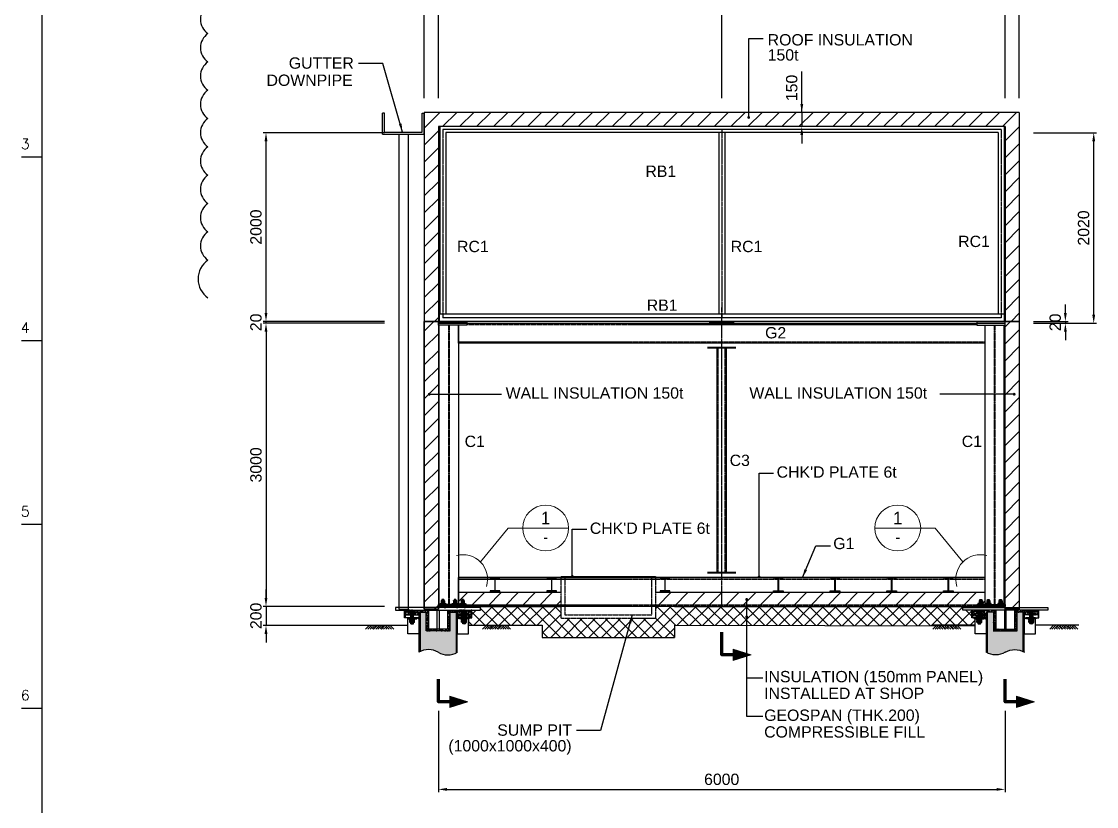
# Model space of a CAD drawing. Header units: millimetres. Extents: x 376548 to 485787, y -156716 to -17718.
# Drawn here: x 423040 to 434423, y -56196 to -47879 of the extents above; entities that cross this region are included whole.
import ezdxf
from ezdxf.enums import TextEntityAlignment as Align

# ---------------------------------------------------------------- set-up
doc = ezdxf.new("R2010")
doc.units = ezdxf.units.MM
doc.header["$LTSCALE"] = 2
doc.linetypes.add('CENTER', pattern=[2, 1.25, -0.25, 0.25, -0.25])
doc.linetypes.add('HIDDEN', pattern=[0.375, 0.25, -0.125])
doc.layers.get('Defpoints').update_dxf_attribs({"color": 250})
for name, color, linetype in [('#20_GR', 3, 'Continuous'), ('C_BLOCK', 7, 'Continuous'), ('C_CEN', 1, 'CENTER'), ('C_COLUMN-01', 2, 'Continuous'), ('C_DIM', 7, 'Continuous'), ('C_GIRDER', 2, 'Continuous'), ('C_HAT', 253, 'Continuous'), ('C_REV', 4, 'Continuous'), ('C_TEXT_01', 2, 'Continuous'), ('CONC', 3, 'Continuous'), ('DIM', 1, 'Continuous'), ('finish', 1, 'Continuous'), ('PLATE', 2, 'Continuous'), ('TAN-TIT', 30, 'Continuous'), ('나사산', 1, 'Continuous'), ('중심선', 1, 'CENTER')]:
    doc.layers.add(name, color=color, linetype=linetype)
doc.layers.add('C_STEEL', color=2, linetype='Continuous', lineweight=30)
doc.styles.add('Arial', font='arial.ttf')
doc.styles.add('COM', font='COMPLEX', dxfattribs={"height": 5})
doc.styles.add('돋움', font='')
doc.styles.get('돋움').set_extended_font_data('Dotum')
doc.dimstyles.new('일반도면_0020', dxfattribs={"dimtxt": 80, "dimasz": 60, "dimexe": 20, "dimexo": 100, "dimgap": 30, "dimtad": 1, "dimdec": 0, "dimzin": 0, "dimdsep": 46, "dimtxsty": 'Arial', "dimcen": -100, "dimclrd": 7, "dimclre": 7, "dimclrt": 2, "dimadec": 8, "dimazin": 0, "dimtfac": 1, "dimtdec": 0, "dimtix": 1, "dimtmove": 2, "dimatfit": 3, "dimfxl": 1, "dimtolj": 1, "dimtzin": 0, "dimarcsym": 0})
doc.dimstyles.new('일반도면_0030', dxfattribs={"dimtxt": 120, "dimasz": 90, "dimexe": 30, "dimexo": 150, "dimgap": 45, "dimtad": 1, "dimdec": 0, "dimzin": 0, "dimdsep": 46, "dimtxsty": 'Arial', "dimcen": -150, "dimclrd": 7, "dimclre": 7, "dimclrt": 2, "dimadec": 8, "dimazin": 0, "dimtfac": 1, "dimtdec": 0, "dimtix": 1, "dimtmove": 2, "dimatfit": 3, "dimfxl": 1, "dimtolj": 1, "dimtzin": 0, "dimarcsym": 0})
pattern_1 = [(45, (-93430.19, 5178.5), (-89.80256, 89.80256), [])]

# ---------------------------------------------------------------- blocks, each defined once
blk = doc.blocks.new('BORDER')
at = {"layer": 'TAN-TIT'}
for p, q in [((497.7, 16468), (497.7, 352)), ((497.7, 12574.4), (353.4, 12574.4)), ((497.7, 11276.6), (353.4, 11276.6)), ((497.7, 9978.7), (353.4, 9978.7)), ((497.7, 8680.8), (353.4, 8680.8))]:
    blk.add_line(p, q, dxfattribs=at)
at = {"layer": 'TAN-TIT', "style": 'COM'}
for s, p in [('3', (411.1, 12632.1)), ('4', (411.1, 11334.2)), ('5', (411.1, 10036.4)), ('6', (411.1, 8738.5))]:
    blk.add_text(s, height=72.1, dxfattribs=at).set_placement(p, align=Align.RIGHT)
blk = doc.blocks.new('*D333')
at = {"layer": 'C_DIM', "color": 7, "lineweight": -2, "transparency": 16777216}
for p, q in [((427454, -48693), (427454, -47154)), ((427544, -47184), (430364, -47184)), ((430454, -48693), (430454, -47154))]:
    blk.add_line(p, q, dxfattribs=at)
at = {"layer": 'C_DIM', "color": 7, "transparency": 16777216}
for points in [[(427544, -47169), (427544, -47199), (427454, -47184)], [(430364, -47169), (430364, -47199), (430454, -47184)]]:
    blk.add_solid(points, dxfattribs=at)
at = {"layer": 'Defpoints', "color": 0, "transparency": 16777216}
for p in [(430454, -47184), (427454, -48843), (430454, -48843)]:
    blk.add_point(p, dxfattribs=at)
at = {"layer": 'C_DIM', "color": 2, "transparency": 16777216, "insert": (428954, -47077), "char_height": 120, "attachment_point": 5, "style": 'Arial'}
blk.add_mtext('\\A1;3000', dxfattribs=at)
blk = doc.blocks.new('*D334')
at = {"layer": 'C_DIM', "color": 7, "lineweight": -2, "transparency": 16777216}
for p, q in [((427214, -47184), (427124, -47184)), ((427304, -48693), (427304, -47154)), ((427304, -47184), (427454, -47184)), ((427454, -48693), (427454, -47154)), ((427544, -47184), (427634, -47184))]:
    blk.add_line(p, q, dxfattribs=at)
at = {"layer": 'C_DIM', "color": 7, "transparency": 16777216}
for points in [[(427214, -47169), (427214, -47199), (427304, -47184)], [(427544, -47169), (427544, -47199), (427454, -47184)]]:
    blk.add_solid(points, dxfattribs=at)
at = {"layer": 'Defpoints', "color": 0, "transparency": 16777216}
for p in [(427454, -47184), (427304, -48843), (427454, -48843)]:
    blk.add_point(p, dxfattribs=at)
at = {"layer": 'C_DIM', "color": 2, "transparency": 16777216, "char_height": 120, "attachment_point": 5, "style": 'Arial'}
for s, insert in [('\\A1;', (427379, -47079)), ('\\A1;150', (427379, -47290))]:
    blk.add_mtext(s, dxfattribs=dict(at, insert=insert))
blk = doc.blocks.new('*D335')
at = {"layer": 'C_DIM', "color": 7, "lineweight": -2, "transparency": 16777216}
for p, q in [((433364, -47184), (433274, -47184)), ((433454, -48693), (433454, -47154)), ((433454, -47184), (433604, -47184)), ((433604, -48693), (433604, -47154)), ((433694, -47184), (433784, -47184))]:
    blk.add_line(p, q, dxfattribs=at)
at = {"layer": 'C_DIM', "color": 7, "transparency": 16777216}
for points in [[(433364, -47169), (433364, -47199), (433454, -47184)], [(433694, -47169), (433694, -47199), (433604, -47184)]]:
    blk.add_solid(points, dxfattribs=at)
at = {"layer": 'Defpoints', "color": 0, "transparency": 16777216}
for p in [(433604, -47184), (433454, -48843), (433604, -48843)]:
    blk.add_point(p, dxfattribs=at)
at = {"layer": 'C_DIM', "color": 2, "transparency": 16777216, "char_height": 120, "attachment_point": 5, "style": 'Arial'}
for s, insert in [('\\A1;', (433529, -47079)), ('\\A1;150', (433529, -47290))]:
    blk.add_mtext(s, dxfattribs=dict(at, insert=insert))
blk = doc.blocks.new('*D336')
at = {"layer": 'C_DIM', "color": 7, "lineweight": -2, "transparency": 16777216}
for p, q in [((430454, -48693), (430454, -47154)), ((430544, -47184), (433364, -47184)), ((433454, -48693), (433454, -47154))]:
    blk.add_line(p, q, dxfattribs=at)
at = {"layer": 'C_DIM', "color": 7, "transparency": 16777216}
for points in [[(430544, -47169), (430544, -47199), (430454, -47184)], [(433364, -47169), (433364, -47199), (433454, -47184)]]:
    blk.add_solid(points, dxfattribs=at)
at = {"layer": 'Defpoints', "color": 0, "transparency": 16777216}
for p in [(433454, -47184), (430454, -48843), (433454, -48843)]:
    blk.add_point(p, dxfattribs=at)
at = {"layer": 'C_DIM', "color": 2, "transparency": 16777216, "insert": (431954, -47077), "char_height": 120, "attachment_point": 5, "style": 'Arial'}
blk.add_mtext('\\A1;3000', dxfattribs=at)
blk = doc.blocks.new('*D339')
at = {"layer": 'C_DIM', "color": 7, "lineweight": -2, "transparency": 16777216}
for p, q in [((426884, -51077), (425599, -51077)), ((425629, -51167), (425629, -53987)), ((426884, -54077), (425599, -54077))]:
    blk.add_line(p, q, dxfattribs=at)
at = {"layer": 'C_DIM', "color": 7, "transparency": 16777216}
for points in [[(425614, -51167), (425644, -51167), (425629, -51077)], [(425614, -53987), (425644, -53987), (425629, -54077)]]:
    blk.add_solid(points, dxfattribs=at)
at = {"layer": 'Defpoints', "color": 0, "transparency": 16777216}
for p in [(427034, -51077), (425629, -54077), (427034, -54077)]:
    blk.add_point(p, dxfattribs=at)
at = {"layer": 'C_DIM', "color": 2, "transparency": 16777216, "insert": (425523, -52577), "char_height": 120, "attachment_point": 5, "rotation": 90, "style": 'Arial'}
blk.add_mtext('\\A1;3000', dxfattribs=at)
blk = doc.blocks.new('*D340')
at = {"layer": 'C_DIM', "color": 7, "lineweight": -2, "transparency": 16777216}
for p, q in [((425629, -50967), (425629, -50877)), ((426884, -51057), (425599, -51057)), ((426884, -51077), (425599, -51077)), ((425629, -51077), (425629, -51057)), ((425629, -51167), (425629, -51257))]:
    blk.add_line(p, q, dxfattribs=at)
at = {"layer": 'C_DIM', "color": 7, "transparency": 16777216}
for points in [[(425614, -50967), (425644, -50967), (425629, -51057)], [(425614, -51167), (425644, -51167), (425629, -51077)]]:
    blk.add_solid(points, dxfattribs=at)
at = {"layer": 'Defpoints', "color": 0, "transparency": 16777216}
for p in [(425629, -51057), (427034, -51057), (427034, -51077)]:
    blk.add_point(p, dxfattribs=at)
at = {"layer": 'C_DIM', "color": 2, "transparency": 16777216, "insert": (425523, -51067), "char_height": 120, "attachment_point": 5, "rotation": 90, "style": 'Arial'}
blk.add_mtext('\\A1;20', dxfattribs=at)
blk = doc.blocks.new('*D341')
at = {"layer": 'C_DIM', "color": 7, "lineweight": -2, "transparency": 16777216}
for p, q in [((427454, -55183), (427454, -56045)), ((433454, -55183), (433454, -56045)), ((427544, -56015), (433364, -56015))]:
    blk.add_line(p, q, dxfattribs=at)
at = {"layer": 'C_DIM', "color": 7, "transparency": 16777216}
for points in [[(427544, -56000), (427544, -56030), (427454, -56015)], [(433364, -56000), (433364, -56030), (433454, -56015)]]:
    blk.add_solid(points, dxfattribs=at)
at = {"layer": 'Defpoints', "color": 0, "transparency": 16777216}
for p in [(427454, -55033), (433454, -55033), (433454, -56015)]:
    blk.add_point(p, dxfattribs=at)
at = {"layer": 'C_DIM', "color": 2, "transparency": 16777216, "insert": (430454, -55909), "char_height": 120, "attachment_point": 5, "style": 'Arial'}
blk.add_mtext('\\A1;6000', dxfattribs=at)
blk = doc.blocks.new('MS')
at = {"layer": 'C_BLOCK', "color": 1, "linetype": 'Continuous', "lineweight": 13}
for p, q in [((-8.67, 3.56), (-7, 8.89)), ((-8.58, 3.62), (-7, 8.68)), ((-8.5, 3.69), (-7, 8.47)), ((-8.41, 3.75), (-7, 8.26)), ((-8.33, 3.81), (-7, 8.06)), ((-8.24, 3.87), (-7, 7.85)), ((-8.16, 3.94), (-7, 7.64)), ((-8.07, 4), (-7, 7.43)), ((-7.99, 4.06), (-7, 7.22)), ((-7.9, 4.12), (-7, 7.01)), ((-7.82, 4.19), (-7, 6.8)), ((-7, 8.89), (-5.33, 3.56)), ((-7, 8.68), (-5.42, 3.62)), ((-7, 8.47), (-5.5, 3.69)), ((-7, 8.26), (-5.59, 3.75)), ((-7, 8.06), (-5.67, 3.81)), ((-7, 7.85), (-5.76, 3.87)), ((-7, 7.64), (-5.84, 3.94)), ((-7, 7.43), (-5.93, 4)), ((-7, 7.22), (-6.01, 4.06)), ((-7, 7.01), (-6.1, 4.12)), ((-7, 6.8), (-6.18, 4.19)), ((-5.33, 3.56), (-8.67, 3.56)), ((-5.42, 3.62), (-8.58, 3.62)), ((-5.5, 3.69), (-8.5, 3.69)), ((-5.59, 3.75), (-8.41, 3.75)), ((-5.67, 3.81), (-8.33, 3.81)), ((-5.76, 3.87), (-8.24, 3.87)), ((-5.84, 3.94), (-8.16, 3.94)), ((-5.93, 4), (-8.07, 4)), ((-6.01, 4.06), (-7.99, 4.06)), ((-6.1, 4.12), (-7.9, 4.12)), ((-6.18, 4.19), (-7.82, 4.19)), ((-7.73, 4.25), (-7, 6.59)), ((-6.27, 4.25), (-7.73, 4.25)), ((-7.65, 4.31), (-7, 6.39)), ((-6.35, 4.31), (-7.65, 4.31)), ((-7.56, 4.37), (-7, 6.18)), ((-6.44, 4.37), (-7.56, 4.37)), ((-7.48, 4.43), (-7, 5.97)), ((-6.52, 4.43), (-7.48, 4.43)), ((-7.39, 4.5), (-7, 5.76)), ((-6.61, 4.5), (-7.39, 4.5)), ((-7.31, 4.56), (-7, 5.55)), ((-6.69, 4.56), (-7.31, 4.56)), ((-7.22, 4.62), (-7, 5.34)), ((-6.78, 4.62), (-7.22, 4.62)), ((-7.14, 4.68), (-7, 5.13)), ((-6.86, 4.68), (-7.14, 4.68)), ((-7.06, 4.75), (-7, 4.92)), ((-6.94, 4.75), (-7.06, 4.75)), ((-7, 6.59), (-6.27, 4.25)), ((-7, 6.39), (-6.35, 4.31)), ((-7, 6.18), (-6.44, 4.37)), ((-7, 5.97), (-6.52, 4.43)), ((-7, 5.76), (-6.61, 4.5)), ((-7, 5.55), (-6.69, 4.56)), ((-7, 5.34), (-6.78, 4.62)), ((-7, 5.13), (-6.86, 4.68)), ((-7, 4.92), (-6.94, 4.75))]:
    blk.add_line(p, q, dxfattribs=at)
at = {"layer": 'C_BLOCK', "color": 3, "linetype": 'Continuous', "lineweight": 70, "flags": 128}
blk.add_lwpolyline([(-7, 3.5), (-7, 0), (0, 0)], dxfattribs=at)
at = {"layer": 'C_BLOCK', "color": 1, "linetype": 'Continuous', "lineweight": 13}
blk.add_3dface([(-8.75, 3.5), (-7, 9.1), (-5.25, 3.5)], dxfattribs=at)
blk = doc.blocks.new('*D192')
at = {"layer": 'C_DIM', "color": 7, "lineweight": -2, "transparency": 16777216}
for p, q in [((425629, -53987), (425629, -53897)), ((426884, -54077), (425599, -54077)), ((425629, -54077), (425629, -54277)), ((426884, -54277), (425599, -54277)), ((425629, -54367), (425629, -54457))]:
    blk.add_line(p, q, dxfattribs=at)
at = {"layer": 'C_DIM', "color": 7, "transparency": 16777216}
for points in [[(425614, -53987), (425644, -53987), (425629, -54077)], [(425614, -54367), (425644, -54367), (425629, -54277)]]:
    blk.add_solid(points, dxfattribs=at)
at = {"layer": 'Defpoints', "color": 0, "transparency": 16777216}
for p in [(427034, -54077), (425629, -54277), (427034, -54277)]:
    blk.add_point(p, dxfattribs=at)
at = {"layer": 'C_DIM', "color": 2, "transparency": 16777216, "insert": (425523, -54177), "char_height": 120, "attachment_point": 5, "rotation": 90, "style": 'Arial'}
blk.add_mtext('\\A1;200', dxfattribs=at)
blk = doc.blocks.new('*D33')
at = {"layer": 'C_DIM', "color": 7, "lineweight": -2, "transparency": 16777216}
for p, q in [((426884, -49057), (425599, -49057)), ((425629, -50967), (425629, -49147)), ((426884, -51057), (425599, -51057))]:
    blk.add_line(p, q, dxfattribs=at)
at = {"layer": 'C_DIM', "color": 7, "transparency": 16777216}
for points in [[(425614, -49147), (425644, -49147), (425629, -49057)], [(425614, -50967), (425644, -50967), (425629, -51057)]]:
    blk.add_solid(points, dxfattribs=at)
at = {"layer": 'Defpoints', "color": 0, "transparency": 16777216}
for p in [(425629, -49057), (427034, -49057), (427034, -51057)]:
    blk.add_point(p, dxfattribs=at)
at = {"layer": 'C_DIM', "color": 2, "transparency": 16777216, "insert": (425523, -50057), "char_height": 120, "attachment_point": 5, "rotation": 90, "style": 'Arial'}
blk.add_mtext('\\A1;2000', dxfattribs=at)
blk = doc.blocks.new('*D39')
at = {"layer": 'C_DIM', "color": 7, "lineweight": -2, "transparency": 16777216}
for p, q in [((431302, -48753), (431302, -48663)), ((431435, -48843), (431272, -48843)), ((431302, -48843), (431302, -48993)), ((431435, -48993), (431272, -48993)), ((431302, -49083), (431302, -49173))]:
    blk.add_line(p, q, dxfattribs=at)
at = {"layer": 'C_DIM', "color": 7, "transparency": 16777216}
for points in [[(431287, -48753), (431317, -48753), (431302, -48843)], [(431287, -49083), (431317, -49083), (431302, -48993)]]:
    blk.add_solid(points, dxfattribs=at)
at = {"layer": 'Defpoints', "color": 0, "transparency": 16777216}
for p in [(431585, -48843), (431302, -48993), (431585, -48993)]:
    blk.add_point(p, dxfattribs=at)
at = {"layer": 'C_DIM', "color": 2, "transparency": 16777216, "insert": (431196, -48583), "char_height": 120, "attachment_point": 5, "rotation": 90, "style": 'Arial'}
blk.add_mtext('\\A1;150', dxfattribs=at)
blk = doc.blocks.new('*D54')
at = {"layer": 'C_DIM', "color": 7, "lineweight": -2, "transparency": 16777216}
for p, q in [((433754, -49057), (434423, -49057)), ((434393, -50987), (434393, -49147)), ((433754, -51077), (434423, -51077))]:
    blk.add_line(p, q, dxfattribs=at)
at = {"layer": 'C_DIM', "color": 7, "transparency": 16777216}
for points in [[(434378, -49147), (434408, -49147), (434393, -49057)], [(434378, -50987), (434408, -50987), (434393, -51077)]]:
    blk.add_solid(points, dxfattribs=at)
at = {"layer": 'Defpoints', "color": 0, "transparency": 16777216}
for p in [(433604, -49057), (434393, -49057), (433604, -51077)]:
    blk.add_point(p, dxfattribs=at)
at = {"layer": 'C_DIM', "color": 2, "transparency": 16777216, "insert": (434286, -50067), "char_height": 120, "attachment_point": 5, "rotation": 90, "style": 'Arial'}
blk.add_mtext('\\A1;2020', dxfattribs=at)
blk = doc.blocks.new('*D55')
at = {"layer": 'C_DIM', "color": 7, "lineweight": -2, "transparency": 16777216}
for p, q in [((434093, -50967), (434093, -50877)), ((433754, -51057), (434123, -51057)), ((433754, -51077), (434123, -51077)), ((434093, -51057), (434093, -51077)), ((434093, -51167), (434093, -51257))]:
    blk.add_line(p, q, dxfattribs=at)
at = {"layer": 'C_DIM', "color": 7, "transparency": 16777216}
for points in [[(434078, -50967), (434108, -50967), (434093, -51057)], [(434078, -51167), (434108, -51167), (434093, -51077)]]:
    blk.add_solid(points, dxfattribs=at)
at = {"layer": 'Defpoints', "color": 0, "transparency": 16777216}
for p in [(433604, -51057), (433604, -51077), (434093, -51077)]:
    blk.add_point(p, dxfattribs=at)
at = {"layer": 'C_DIM', "color": 2, "transparency": 16777216, "insert": (433986, -51067), "char_height": 120, "attachment_point": 5, "rotation": 90, "style": 'Arial'}
blk.add_mtext('\\A1;20', dxfattribs=at)
blk = doc.blocks.new('*D883')
at = {"layer": 'C_DIM', "color": 7, "lineweight": -2, "transparency": 16777216}
for p, q in [((427454, -48693), (427454, -46854)), ((427544, -46884), (433364, -46884)), ((433454, -48693), (433454, -46854))]:
    blk.add_line(p, q, dxfattribs=at)
at = {"layer": 'C_DIM', "color": 7, "transparency": 16777216}
for points in [[(427544, -46869), (427544, -46899), (427454, -46884)], [(433364, -46869), (433364, -46899), (433454, -46884)]]:
    blk.add_solid(points, dxfattribs=at)
at = {"layer": 'Defpoints', "color": 0, "transparency": 16777216}
for p in [(433454, -46884), (427454, -48843), (433454, -48843)]:
    blk.add_point(p, dxfattribs=at)
at = {"layer": 'C_DIM', "color": 2, "transparency": 16777216, "insert": (430454, -46778), "char_height": 120, "attachment_point": 5, "style": 'Arial'}
blk.add_mtext('\\A1;6000', dxfattribs=at)
blk = doc.blocks.new('A$C25214C55')
at = {"layer": 'DIM'}
for p, q in [((223, -125), (348, 0)), ((294, -125), (419, 0)), ((365, -125), (490, 0)), ((473, -125), (419, -71)), ((544, -125), (455, -35)), ((615, -125), (490, 0)), ((544, -54), (598, 0)), ((580, -90), (669, 0)), ((615, -125), (740, 0)), ((723, -125), (669, -71)), ((794, -125), (705, -35)), ((865, -125), (740, 0)), ((794, -54), (848, 0)), ((830, -90), (919, 0)), ((865, -125), (990, 0)), ((973, -125), (919, -71)), ((1044, -125), (955, -35)), ((1115, -125), (990, 0))]:
    blk.add_line(p, q, dxfattribs=at)
blk = doc.blocks.new('BOLT1')
for p, q in [((-17, -18), (-15, -16)), ((-17, -18), (-17, -31)), ((-17, -31), (-15, -32)), ((-17, -34), (-15, -32)), ((-17, -34), (-17, -47)), ((-17, -47), (-15, -48)), ((-15, -16), (15, -16)), ((-15, -32), (15, -32)), ((-15, -32), (15, -32)), ((-15, -48), (15, -48)), ((-9, -5), (-10, -6)), ((10, -6), (-10, -6)), ((-10, -6), (-10, -86)), ((10, -86), (-10, -86)), ((-9, -88), (-10, -86)), ((9, -5), (-9, -5)), ((-9, -18), (-9, -31)), ((-9, -34), (-9, -47)), ((9, -88), (-9, -88)), ((10, -6), (9, -5)), ((9, -18), (9, -31)), ((9, -34), (9, -47)), ((10, -86), (9, -88)), ((10, -86), (10, -6)), ((15, -16), (17, -18)), ((15, -32), (17, -31)), ((15, -32), (17, -34)), ((15, -48), (17, -47)), ((17, -18), (17, -31)), ((17, -34), (17, -47))]:
    blk.add_line(p, q)
at = {"color": 1}
for points in [[(-30, -48), (30, -48), (30, -58), (-30, -58)], [(-30, -78), (-10, -78), (-10, -83), (-15, -88), (-30, -88)], [(30, -78), (10, -78), (10, -83), (15, -88), (30, -88)]]:
    blk.add_lwpolyline(points, close=True, dxfattribs=at)
for centre, radius, start, end in [((-13, -24), 7.66, 55.591, 124.409), ((-13, -25), 7.66, 235.591, 304.409), ((-13, -40), 7.66, 55.591, 124.409), ((-13, -41), 7.66, 235.591, 304.409), ((0, -46), 30, 90.4002, 107.1986), ((0, -2), 30, 252.8014, 269.5998), ((0, -62), 30, 90.4002, 107.1986), ((0, -18), 30, 252.8014, 269.5998), ((0, -46), 30, 72.8014, 89.5998), ((0, -2), 30, 270.4002, 287.1986), ((0, -62), 30, 72.8014, 89.5998), ((0, -18), 30, 270.4002, 287.1986), ((13, -24), 7.66, 55.591, 124.409), ((13, -25), 7.66, 235.591, 304.409), ((13, -40), 7.66, 55.591, 124.409), ((13, -41), 7.66, 235.591, 304.409)]:
    blk.add_arc(centre, radius, start, end)
at = {"layer": '나사산'}
for p, q in [((-9, -5), (-9, -88)), ((9, -5), (9, -88))]:
    blk.add_line(p, q, dxfattribs=at)
at = {"layer": '중심선'}
for p, q in [((0, -94), (0, 0)), ((0, -17), (0, -93))]:
    blk.add_line(p, q, dxfattribs=at)
blk = doc.blocks.new('_DatumFilled')
at = {"color": 0, "linetype": 'ByBlock'}
blk.add_solid([(0, 0.58), (-1, 0), (0, -0.58)], dxfattribs=at)
blk = doc.blocks.new('BOLT2')
for p, q in [((-15, 148), (-13, 152)), ((-15, 148), (-15, 11)), ((-15, 148), (15, 148)), ((-13, 152), (13, 152)), ((13, 152), (15, 148)), ((15, 11), (15, 148)), ((-23, 62), (-26, 59)), ((-26, 45), (-26, 59)), ((-23, 42), (-26, 45)), ((-23, 42), (-26, 40)), ((-26, 25), (-26, 40)), ((-23, 23), (-26, 25)), ((22, 62), (-23, 62)), ((22, 42), (-23, 42)), ((22, 42), (-23, 42)), ((22, 23), (-23, 23)), ((-15, 11), (15, 11)), ((-15, 11), (-13, 8)), ((-13, 45), (-13, 59)), ((-13, 25), (-13, 40)), ((-13, 8), (13, 8)), ((13, 45), (13, 59)), ((13, 25), (13, 40)), ((13, 8), (15, 11)), ((26, 59), (22, 62)), ((26, 45), (22, 42)), ((26, 40), (22, 42)), ((26, 25), (22, 23)), ((26, 45), (26, 59)), ((26, 25), (26, 40))]:
    blk.add_line(p, q)
at = {"color": 1}
for points in [[(-50, 142), (-15, 142), (-15, 147), (-20, 152), (-50, 152)], [(50, 142), (15, 142), (15, 147), (20, 152), (50, 152)], [(-50, 62), (50, 62), (50, 72), (-50, 72)]]:
    blk.add_lwpolyline(points, close=True, dxfattribs=at)
for centre, radius, start, end in [((-19, 50), 11.5, 55.591, 124.409), ((-19, 54), 11.5, 235.591, 304.409), ((-19, 31), 11.5, 55.591, 124.409), ((-19, 35), 11.5, 235.591, 304.409), ((0, 17), 45, 90.4002, 107.1986), ((0, 87), 45, 252.8014, 269.5998), ((0, -3), 45, 90.4002, 107.1986), ((0, 68), 45, 252.8014, 269.5998), ((0, 17), 45, 72.8014, 89.5998), ((0, 87), 45, 270.4002, 287.1986), ((0, -3), 45, 72.8014, 89.5998), ((0, 68), 45, 270.4002, 287.1986), ((19, 50), 11.5, 55.591, 124.409), ((19, 54), 11.5, 235.591, 304.409), ((19, 31), 11.5, 55.591, 124.409), ((19, 35), 11.5, 235.591, 304.409)]:
    blk.add_arc(centre, radius, start, end)
at = {"layer": '나사산'}
for p, q in [((-13, 8), (-13, 152)), ((13, 8), (13, 152))]:
    blk.add_line(p, q, dxfattribs=at)
at = {"layer": '중심선'}
blk.add_line((0, 0), (0, 158), dxfattribs=at)
blk = doc.blocks.new('A$C21661877')
blk.add_hatch(color=9).paths.add_polyline_path([(191, -50), (125, -50), (125, -250), (-125, -250), (-125, -50), (-191, -50), (-191, -469, -0.257582), (0, -476, 0.257582), (191, -482)])
at = {"layer": 'C_GIRDER'}
h = blk.add_hatch(dxfattribs=at)
h.set_pattern_fill('AR-CONC', color=256, scale=5, style=0)
h.set_pattern_definition([(50, (-390686.36, 75932.638), (35.8630091, -3.1376067), [3.75, -41.25]), (355, (-390686.36, 75932.638), (-6.9375667, 37.6096067), [3, -33]), (100.4514, (-390683.37, 75932.376), (28.925469, 34.471977), [3.1870095, -35.0571056]), (46.1842, (-390686.36, 75942.638), (53.3620524, -8.2759507), [5.625, -61.875]), (96.6356, (-390681.913, 75941.95), (46.733135, 48.7058935), [4.7805144, -52.58565]), (351.1842, (-390686.36, 75942.64), (46.733097, 48.70593), [4.5, -49.5]), (21, (-390681.36, 75940.138), (29.8453526, -20.1309445), [3.75, -41.25]), (326, (-390681.36, 75940.138), (12.1657666, 36.2575023), [3, -33]), (71.4514, (-390678.873, 75938.46), (42.0111314, 16.1265248), [3.1870095, -35.0571056]), (37.5, (-390686.36, 75932.638), (0.60799277, 16.6446927), [0, -32.6, 0, -33.5, 0, -33.125]), (7.5, (-390686.36, 75932.638), (13.1534769, 19.7205856), [0, -19.1, 0, -31.85, 0, -12.625]), (327.5, (-390697.51, 75932.638), (26.6911218, -1.1277436), [0, -12.5, 0, -39, 0, -51.75]), (317.5, (-390702.51, 75932.638), (29.1593085, 5.0052491), [0, -16.25, 0, -25.9, 0, -36.75])])
h.paths.add_polyline_path([(-290, -40), (-325, -40), (-325, -30), (-350, -30), (-350, -80), (-290, -80)])
h.paths.add_polyline_path([(-200, -50), (-191, -50), (-100, -50), (-100, -30), (-225, -30), (-225, -40), (-260, -40), (-260, -80), (-200, -80)])
h.paths.add_polyline_path([(249, -40), (225, -40), (225, -30), (100, -30), (100, -50), (191, -50), (200, -50), (200, -80), (260, -80), (260, -40), (249, -40), (237, -51), (243, -60), (210, -74), (234, -48), (237, -51)])
h.paths.add_polyline_path([(350, -30), (325, -30), (325, -40), (290, -40), (290, -80), (350, -80)])
h.paths.add_polyline_path([(260, -80), (200, -80), (200, -110), (260, -110)])
h.paths.add_polyline_path([(350, -80), (290, -80), (290, -110), (325, -110), (350, -110)])
h.paths.add_polyline_path([(-100, -50), (-125, -50), (-125, -250), (125, -250), (125, -50), (100, -50), (100, -230), (-100, -230)])
at = {"layer": 'C_HAT'}
h = blk.add_hatch(dxfattribs=at)
h.set_pattern_fill('ANSI31', color=256, scale=100, style=0)
h.set_pattern_definition([(135, (574675.121, 21868.165), (8.83883476, 8.83883476), [])])
h.paths.add_polyline_path([(0, 30), (300, 30), (300, 10), (0, 10)])
at = {"color": 253}
for p, q in [((-779, -190), (-320, -190)), ((320, -190), (767, -190))]:
    blk.add_line(p, q, dxfattribs=at)
at = {"color": 6}
for points in [[(-320, -110), (-220, -110), (-200, -130), (-200, -280), (-320, -280)], [(320, -110), (220, -110), (200, -130), (200, -280), (320, -280)]]:
    blk.add_lwpolyline(points, close=True, dxfattribs=at)
at = {"layer": 'C_CEN', "linetype": 'Continuous'}
for centre, start, end in [((-101, -645), 59.1258, 120.8742), ((102, -306), 239.1258, 300.8742)]:
    blk.add_arc(centre, 198, start, end, dxfattribs=at)
at = {"layer": 'C_GIRDER'}
for p, q in [((-125, -250), (-125, -50)), ((125, -50), (125, -250)), ((125, -250), (-125, -250))]:
    blk.add_line(p, q, dxfattribs=at)
for points in [[(0, 10), (300, 10), (300, 30), (0, 30)], [(-356, -30), (-350, -30), (-350, -110), (-356, -110)], [(-100, -30), (100, -30), (100, -230), (-100, -230)], [(-10, -30), (10, -30), (10, -230), (-10, -230)], [(356, -30), (350, -30), (350, -110), (356, -110)]]:
    blk.add_lwpolyline(points, close=True, dxfattribs=at)
at = {"layer": 'CONC', "color": 8}
for points in [[(-191, -469), (-191, -50), (-100, -50)], [(100, -50), (191, -50), (191, -482)]]:
    blk.add_lwpolyline(points, dxfattribs=at)
at = {"layer": 'PLATE'}
for points in [[(450, -30), (450, 0), (-450, 0), (-450, -30)], [(-200, -80), (-200, -110), (-350, -110), (-350, -80)], [(200, -80), (200, -110), (350, -110), (350, -80)]]:
    blk.add_lwpolyline(points, close=True, dxfattribs=at)
for points in [[(-200, -474), (-200, -50), (-191, -50), (-191, -469)], [(200, -477), (200, -50), (191, -50), (191, -482)]]:
    blk.add_lwpolyline(points, dxfattribs=at)
for name, p in [('BOLT1', (50, 88)), ('BOLT1', (179, 88)), ('BOLT1', (260, 88)), ('BOLT2', (-275, -182))]:
    blk.add_blockref(name, p)
at = {"color": 1, "yscale": 20, "zscale": 20}
for p, xscale in [((-200, -80), 20), ((200, -80), -20)]:
    blk.add_blockref('_DatumFilled', p, dxfattribs=dict(at, xscale=xscale))
at = {"xscale": -1}
blk.add_blockref('BOLT2', (275, -182), dxfattribs=at)
at = {"layer": 'CONC', "xscale": -0.333333333334546, "yscale": 0.333333333334546, "zscale": 0.333333333334546}
for p in [(-396, -190), (842, -190)]:
    blk.add_blockref('A$C25214C55', p, dxfattribs=at)

msp = doc.modelspace()

# ---------------------------------------------------------------- hatches: boundary and pattern name
at = {"layer": 'C_GIRDER'}
h = msp.add_hatch(dxfattribs=at)
h.set_pattern_fill('ANSI37', color=1, scale=30)
edge = h.paths.add_edge_path()
edge.add_line((429954.1, -54276.7), (430717.9, -54276.7))
edge.add_line((430717.9, -54276.7), (430717.9, -54193.2))
edge.add_arc((430717.9, -54185.7), 7.5, 180, 270, ccw=False)
edge.add_arc((430717.9, -54185.7), 7.5, 90, 180, ccw=False)
edge.add_line((430717.9, -54178.2), (430717.9, -54076.7))
edge.add_line((430717.9, -54076.7), (429954.1, -54076.7))
edge.add_line((429954.1, -54076.7), (429754.1, -54076.7))
edge.add_line((429754.1, -54076.7), (429754.1, -54204.7))
edge.add_line((429754.1, -54204.7), (428754.1, -54204.7))
edge.add_line((428754.1, -54204.7), (428754.1, -54076.7))
edge.add_line((428754.1, -54076.7), (427901.5, -54076.7))
edge.add_line((427901.5, -54076.7), (427901.5, -54116.7))
edge.add_line((427901.5, -54116.7), (427807.5, -54116.7))
edge.add_line((427807.5, -54116.7), (427807.5, -54196.7))
edge.add_line((427807.5, -54196.7), (427801.5, -54196.7))
edge.add_line((427801.5, -54196.7), (427776.5, -54196.7))
edge.add_line((427776.5, -54196.7), (427776.5, -54206.7))
edge.add_line((427776.5, -54206.7), (427771.5, -54206.7))
edge.add_line((427771.5, -54206.7), (427771.5, -54276.7))
edge.add_line((427771.5, -54276.7), (428221.3, -54276.7))
edge.add_line((428221.3, -54276.7), (428554.1, -54276.7))
edge.add_line((428554.1, -54276.7), (428554.1, -54404.7))
edge.add_line((428554.1, -54404.7), (429954.1, -54404.7))
edge.add_line((429954.1, -54404.7), (429954.1, -54276.7))
edge = h.paths.add_edge_path()
edge.add_line((433006.8, -54076.7), (430717.9, -54076.7))
edge.add_line((430717.9, -54076.7), (430717.9, -54178.2))
edge.add_arc((430717.9, -54185.7), 7.5, 0, 90, ccw=False)
edge.add_arc((430717.9, -54185.7), 7.5, -90, 0, ccw=False)
edge.add_line((430717.9, -54193.2), (430717.9, -54276.7))
edge.add_line((430717.9, -54276.7), (433136.8, -54281.7))
edge.add_line((433136.8, -54281.7), (433136.8, -54196.7))
edge.add_line((433136.8, -54196.7), (433100.8, -54196.7))
edge.add_line((433100.8, -54196.7), (433100.8, -54116.7))
edge.add_line((433100.8, -54116.7), (433006.8, -54116.7))
edge.add_line((433006.8, -54116.7), (433006.8, -54076.7))
at = {"layer": 'finish'}
h = msp.add_hatch(dxfattribs=at)
h.set_pattern_fill('ANSI31', color=256, scale=40, style=0)
h.paths.add_polyline_path([(433604.1, -48843.2), (427304.1, -48843.2), (427304.1, -51056.7), (427454.1, -51056.7), (427454.1, -48993.2), (433454.1, -48993.2), (433454.1, -51056.7), (433604.1, -51056.7)])
h = msp.add_hatch(dxfattribs=at)
h.set_pattern_fill('ANSI31', color=256, scale=40, style=0)
h.set_pattern_definition(pattern_1)
h.paths.add_polyline_path([(427454.1, -51056.7), (427304.1, -51056.7), (427304.1, -54106.7), (427454.1, -54106.7)])
h = msp.add_hatch(dxfattribs=at)
h.set_pattern_fill('ANSI31', color=256, scale=40, style=0)
h.set_pattern_definition(pattern_1)
h.paths.add_polyline_path([(433604.1, -51056.7), (433454.1, -51056.7), (433454.1, -54106.7), (433604.1, -54106.7)])
h = msp.add_hatch(dxfattribs=at)
h.set_pattern_fill('ANSI31', color=256, scale=40, style=0)
h.set_pattern_definition([(45, (-93430.19, 5182.5), (-89.80256, 89.80256), [])])
h.paths.add_polyline_path([(429754.1, -53926.7), (429754.1, -54076.7), (433240.1, -54076.7), (433240.1, -53926.7)])
h.paths.add_polyline_path([(428754.1, -54076.7), (428754.1, -53926.7), (427668.1, -53926.7), (427668.1, -54076.7)])

# ---------------------------------------------------------------- linework, layer by layer
at = {"layer": '#20_GR', "color": 1}
for p, q in [((430740.4, -48895.5), (430740.4, -48060.4)), ((430740.4, -48060.4), (430892.9, -48060.4)), ((427362.6, -51828), (428122.1, -51828)), ((433545.6, -51828), (432764, -51828)), ((430850.3, -53764.7), (430850.3, -52663.7)), ((430850.3, -52663.7), (431002.7, -52663.7)), ((428872.5, -53758.7), (428872.5, -53259.2)), ((428872.5, -53259.2), (429024.9, -53259.2)), ((430717.9, -54002.7), (430717.9, -55240.4)), ((430717.9, -54831.4), (430890.3, -54831.4)), ((430717.9, -55240.4), (430890.3, -55240.4))]:
    msp.add_line(p, q, dxfattribs=at)
at = {"color": 4, "const_width": 15}
for points in [[(430732.9, -48895.5, -1), (430747.9, -48895.5, -1)], [(427350.1, -51828, -1), (427365.1, -51828, -1)], [(433558.1, -51828, 1), (433543.1, -51828, 1)], [(428865, -53758.7, 1), (428880, -53758.7, 1)], [(430842.8, -53764.7, 1), (430857.8, -53764.7, 1)], [(430725.4, -54002.7, 1), (430710.4, -54002.7, 1)], [(430725.4, -54185.7, 1), (430710.4, -54185.7, 1)]]:
    msp.add_lwpolyline(points, format="xyb", close=True, dxfattribs=at)
at = {"layer": 'C_BLOCK', "color": 7, "linetype": 'Continuous', "lineweight": 20}
for p, q in [((428192.6, -53245.8), (427899.3, -53604.6)), ((428833.1, -53245.8), (428192.6, -53245.8)), ((432075.1, -53245.8), (432715.6, -53245.8)), ((432715.6, -53245.8), (433008.9, -53604.6))]:
    msp.add_line(p, q, dxfattribs=at)
for centre in [(428590.1, -53245.8), (432318.1, -53245.8)]:
    msp.add_circle(centre, 243, dxfattribs=at)
at = {"layer": 'C_BLOCK', "color": 7, "linetype": 'Continuous', "lineweight": 20, "extrusion": (0, 0, -1)}
for centre, start, end in [((-427716, -53787.8), 74.21995, 197.15345), ((-433192.2, -53787.8), 342.84655, 105.78005)]:
    msp.add_arc(centre, 259.2, start, end, dxfattribs=at)
at = {"layer": 'C_CEN'}
for p, q in [((427502.2, -49025), (427502.2, -51018.6)), ((433412.4, -49025), (427502.2, -49025)), ((430454.1, -49025), (430454.1, -51018.6)), ((433412.4, -49025), (433412.4, -51018.6)), ((430454.1, -54071.5), (430454.1, -50910.4)), ((433412.4, -51018.6), (427502.2, -51018.6)), ((427668.1, -53764.7), (427668.1, -53770.7)), ((427668.1, -53764.7), (428754.1, -53764.7)), ((427668.1, -53770.7), (428754.1, -53770.7)), ((429754.1, -53764.7), (433240.1, -53764.7)), ((429754.1, -53770.7), (433240.1, -53770.7))]:
    msp.add_line(p, q, dxfattribs=at)
at = {"layer": 'C_COLUMN-01'}
for p, q in [((427464.1, -54076.7), (427464.1, -51096.7)), ((433444.1, -54076.7), (433444.1, -51096.7)), ((427464.1, -54076.7), (427668.1, -54076.7)), ((433444.1, -54076.7), (433240.1, -54076.7))]:
    msp.add_line(p, q, dxfattribs=at)
at = {"layer": 'C_COLUMN-01', "color": 1}
for p, q in [((427807.5, -54196.7), (427807.5, -54116.7)), ((427807.5, -54116.7), (427901.5, -54116.7)), ((427901.5, -54116.7), (427901.5, -54076.7)), ((433006.8, -54116.7), (433006.8, -54076.7))]:
    msp.add_line(p, q, dxfattribs=at)
at = {"layer": 'C_COLUMN-01'}
for points in [[(427668.1, -51096.7), (427668.1, -54076.7)], [(433240.1, -51096.7), (433240.1, -54076.7)]]:
    msp.add_lwpolyline(points, dxfattribs=at)
at = {"layer": 'C_DIM'}
msp.add_line((431302.5, -48843.2), (431302.5, -48409), dxfattribs=at)
at = {"layer": 'C_GIRDER', "color": 7}
for p, q in [((426884.1, -48851.5), (426864.1, -48851.5)), ((426864.1, -49071.5), (426864.1, -48851.5)), ((426884.1, -49051.5), (426884.1, -48851.5)), ((427284.1, -49051.5), (427284.1, -48851.5)), ((427284.1, -48851.5), (427304.1, -48851.5)), ((427304.1, -49071.5), (427304.1, -48851.5)), ((426884.1, -49051.5), (427284.1, -49051.5)), ((426864.1, -49071.5), (427304.1, -49071.5)), ((427034.1, -49071.5), (427034.1, -54106.7)), ((427134.1, -49071.5), (427134.1, -54106.7)), ((427034.1, -54106.7), (427134.1, -54106.7))]:
    msp.add_line(p, q, dxfattribs=at)
at = {"layer": 'C_GIRDER'}
for p, q in [((427470.5, -48993.2), (427470.5, -50980.5)), ((433444.1, -48993.2), (427470.5, -48993.2)), ((427534, -49056.7), (427534, -50980.5)), ((433380.6, -49056.7), (427534, -49056.7)), ((430422.4, -49056.7), (430422.4, -50980.5)), ((430485.9, -49056.7), (430485.9, -50980.5)), ((433380.6, -49056.7), (433380.6, -50980.5)), ((433444.1, -48993.2), (433444.1, -51056.7)), ((433444.1, -50980.5), (427464.1, -50980.5)), ((427464.1, -50980.5), (427464.1, -51056.7)), ((433444.1, -51056.7), (427464.1, -51056.7))]:
    msp.add_line(p, q, dxfattribs=at)
at = {"layer": 'C_GIRDER', "linetype": 'HIDDEN'}
for p, q in [((427562.2, -51096.7), (427562.2, -54076.7)), ((427570, -51096.7), (427570, -54076.7)), ((427754.1, -51090.2), (433154.1, -51090.2)), ((433338.2, -51096.7), (433338.2, -54076.7)), ((433346, -51096.7), (433346, -54076.7)), ((427668.1, -51273.2), (433240.1, -51273.2)), ((430415.8, -53720.7), (430415.8, -51336.7)), ((430492.4, -53720.7), (430492.4, -51336.7)), ((427668.1, -53787), (433240.1, -53787)), ((427668.1, -54060.4), (433240.1, -54060.4))]:
    msp.add_line(p, q, dxfattribs=at)
at = {"layer": 'C_GIRDER', "color": 1}
for p, q in [((428754.1, -54076.7), (427910.1, -54076.7)), ((432998.1, -54076.7), (429714.1, -54076.7)), ((427807.5, -54196.7), (427771.5, -54196.7)), ((427771.5, -54196.7), (427771.5, -54276.7)), ((427771.5, -54276.7), (428554.1, -54276.7)), ((429954.1, -54276.7), (433136.8, -54281.7)), ((433136.8, -54196.7), (433100.8, -54196.7)), ((433136.8, -54281.7), (433136.8, -54196.7))]:
    msp.add_line(p, q, dxfattribs=at)
at = {"layer": 'C_GIRDER'}
for points in [[(427454.1, -51056.7), (427754.1, -51056.7), (427754.1, -51076.7), (427454.1, -51076.7)], [(427454.1, -51076.7), (427754.1, -51076.7), (427754.1, -51096.7), (427454.1, -51096.7)], [(430329.1, -51056.7), (430579.1, -51056.7), (430579.1, -51076.7), (430329.1, -51076.7)], [(433454.1, -51056.7), (433154.1, -51056.7), (433154.1, -51076.7), (433454.1, -51076.7)], [(433454.1, -51076.7), (433154.1, -51076.7), (433154.1, -51096.7), (433454.1, -51096.7)], [(430505.1, -53720.7), (430505.1, -51336.7), (430403.1, -51336.7), (430403.1, -53720.7)], [(427668.1, -53770.7), (433240.1, -53770.7), (433240.1, -54076.7), (427668.1, -54076.7)]]:
    msp.add_lwpolyline(points, close=True, dxfattribs=at)
for points in [[(427668.1, -51076.7), (433240.1, -51076.7)], [(433240.1, -51096.7), (433240.1, -51286.7), (427668.1, -51286.7), (427668.1, -51096.7)]]:
    msp.add_lwpolyline(points, dxfattribs=at)
at = {"layer": 'C_GIRDER', "color": 1}
for points in [[(428004.1, -53770.7), (428004.1, -53777.8), (428052, -53777.8), (428052, -53911.6), (428004.1, -53911.6), (428004.1, -53918.7), (428104.1, -53918.7), (428104.1, -53911.6), (428056.3, -53911.6), (428056.3, -53777.8), (428104.1, -53777.8), (428104.1, -53770.7)], [(428604.1, -53770.7), (428604.1, -53777.8), (428652, -53777.8), (428652, -53911.6), (428604.1, -53911.6), (428604.1, -53918.7), (428704.1, -53918.7), (428704.1, -53911.6), (428656.3, -53911.6), (428656.3, -53777.8), (428704.1, -53777.8), (428704.1, -53770.7)], [(429804.1, -53770.7), (429804.1, -53777.8), (429852, -53777.8), (429852, -53911.6), (429804.1, -53911.6), (429804.1, -53918.7), (429904.1, -53918.7), (429904.1, -53911.6), (429856.3, -53911.6), (429856.3, -53777.8), (429904.1, -53777.8), (429904.1, -53770.7)], [(431104.1, -53770.7), (431104.1, -53777.8), (431056.3, -53777.8), (431056.3, -53911.6), (431104.1, -53911.6), (431104.1, -53918.7), (431004.1, -53918.7), (431004.1, -53911.6), (431052, -53911.6), (431052, -53777.8), (431004.1, -53777.8), (431004.1, -53770.7)], [(431704.1, -53770.7), (431704.1, -53777.8), (431656.3, -53777.8), (431656.3, -53911.6), (431704.1, -53911.6), (431704.1, -53918.7), (431604.1, -53918.7), (431604.1, -53911.6), (431652, -53911.6), (431652, -53777.8), (431604.1, -53777.8), (431604.1, -53770.7)], [(432304.1, -53770.7), (432304.1, -53777.8), (432256.3, -53777.8), (432256.3, -53911.6), (432304.1, -53911.6), (432304.1, -53918.7), (432204.1, -53918.7), (432204.1, -53911.6), (432252, -53911.6), (432252, -53777.8), (432204.1, -53777.8), (432204.1, -53770.7)], [(432904.1, -53770.7), (432904.1, -53777.8), (432856.3, -53777.8), (432856.3, -53911.6), (432904.1, -53911.6), (432904.1, -53918.7), (432804.1, -53918.7), (432804.1, -53911.6), (432852, -53911.6), (432852, -53777.8), (432804.1, -53777.8), (432804.1, -53770.7)]]:
    msp.add_lwpolyline(points, close=True, dxfattribs=at)
at = {"layer": 'C_REV'}
msp.add_lwpolyline([(425013.5, -47707.1, 0.5205671), (425013.5, -48007.1, 0.5205671), (425013.5, -48307.1, 0.5205671), (425013.5, -48607.1, 0.5205671), (425013.5, -48907.1, 0.5205671), (425013.5, -49207.1, 0.5205671), (425013.5, -49507.1, 0.5205671), (425013.5, -49807.1, 0.5205671), (425013.5, -50107.1, 0.5205671), (425013.5, -50407.1, 0.5205671), (425013.5, -50807.1, 0.5205671)], format="xyb", dxfattribs=at)
at = {"layer": 'C_STEEL', "color": 6, "lineweight": 40}
for p, q in [((430604.1, -51336.7), (430304.1, -51336.7)), ((430604.1, -53720.7), (430304.1, -53720.7))]:
    msp.add_line(p, q, dxfattribs=at)
at = {"layer": 'finish'}
for p, q in [((427304.1, -48843.2), (427304.1, -51056.7)), ((433604.1, -48843.2), (427304.1, -48843.2)), ((433604.1, -48843.2), (433604.1, -51056.7)), ((427454.1, -48993.2), (427454.1, -51056.7)), ((433454.1, -48993.2), (427454.1, -48993.2)), ((433454.1, -48993.2), (433454.1, -51056.7)), ((427304.1, -51056.7), (427304.1, -54106.7)), ((427454.1, -51056.7), (427304.1, -51056.7)), ((427454.1, -51056.7), (427454.1, -54106.7)), ((433604.1, -51056.7), (433454.1, -51056.7)), ((428754.1, -53758.7), (429754.1, -53758.7)), ((428754.1, -53758.7), (428754.1, -53764.7)), ((428754.1, -53764.7), (429754.1, -53764.7)), ((429754.1, -53758.7), (429754.1, -53764.7)), ((427668.1, -53926.7), (428754.1, -53926.7)), ((427668.1, -53926.7), (427668.1, -54076.7)), ((429754.1, -53926.7), (433240.1, -53926.7)), ((433240.1, -53926.7), (433240.1, -54076.7)), ((427668.1, -54076.7), (428754.1, -54076.7)), ((429954.1, -54076.7), (433240.1, -54076.7)), ((428554.1, -54276.7), (428554.1, -54404.7)), ((429954.1, -54276.7), (429954.1, -54404.7)), ((428554.1, -54404.7), (429954.1, -54404.7))]:
    msp.add_line(p, q, dxfattribs=at)
for points in [[(427304.1, -51056.7), (427454.1, -51056.7), (427454.1, -54106.7), (427304.1, -54106.7)], [(433454.1, -51056.7), (433604.1, -51056.7), (433604.1, -54106.7), (433454.1, -54106.7)]]:
    msp.add_lwpolyline(points, close=True, dxfattribs=at)
at = {"layer": 'finish', "linetype": 'HIDDEN'}
msp.add_lwpolyline([(429714.1, -54164.7), (429714.1, -53764.7), (429754.1, -53764.7), (429754.1, -54204.7), (428754.1, -54204.7), (428754.1, -53764.7), (428794.1, -53764.7), (428794.1, -54164.7)], close=True, dxfattribs=at)

# ---------------------------------------------------------------- block references
at = {"xscale": 1.5, "yscale": 1.5, "zscale": 1.5}
msp.add_blockref('BORDER', (422510, -68178.2), dxfattribs=at)
msp.add_blockref('A$C21661877', (427451.5, -54086.7))
at = {"xscale": -1}
msp.add_blockref('A$C21661877', (433456.8, -54086.7), dxfattribs=at)
at = {"layer": 'C_BLOCK', "color": 7, "linetype": 'Continuous', "lineweight": 0, "xscale": -34.28571428571428, "yscale": 34.28571428571428, "zscale": 34.28571428571428, "rotation": 270}
for p in [(430454.1, -54350.9), (427454.1, -54848.6), (433454.1, -54848.6)]:
    msp.add_blockref('MS', p, dxfattribs=at)

# ---------------------------------------------------------------- texts
at = {"layer": 'C_BLOCK', "color": 4, "linetype": 'Continuous', "lineweight": 20, "style": '돋움'}
for p in [(428589, -53140.2), (432318.1, -53140.2)]:
    msp.add_text('1', height=135, dxfattribs=at).set_placement(p, align=Align.MIDDLE_CENTER)
at = {"layer": 'C_BLOCK', "color": 7, "linetype": 'Continuous', "lineweight": 20, "style": '돋움'}
for p in [(428590.9, -53341.2), (432318.3, -53341.2)]:
    msp.add_text('-', height=115.7, dxfattribs=at).set_placement(p, align=Align.MIDDLE_CENTER)
at = {"layer": 'C_TEXT_01', "style": 'Arial'}
for s, p in [('ROOF INSULATION', (430940.8, -48133.2)), ('GUTTER', (425870.2, -48379.4)), ('150t', (430940.8, -48293.2)), ('DOWNPIPE', (425634.6, -48561.5)), ('RB1', (429646.2, -49525.7)), ('RC1', (432958.2, -50268.8)), ('RC1', (427651.8, -50322.8)), ('RC1', (430549.6, -50322.8)), ('RB1', (429660.6, -50944.6)), ('WALL INSULATION 150t', (428166.7, -51875.1)), ('WALL INSULATION 150t', (430747, -51875.1)), ("CHK'D PLATE 6t", (431035.9, -52712.4)), ("CHK'D PLATE 6t", (429058, -53307.9)), ('INSULATION (150mm PANEL)', (430903.5, -54880.1)), ('INSTALLED AT SHOP', (430903.5, -55057)), ('GEOSPAN (THK.200)', (430903.5, -55289.1)), ('SUMP PIT', (428077.5, -55446.4)), ('COMPRESSIBLE FILL', (430903.5, -55466)), ('(1000x1000x400)', (427559.9, -55612.5))]:
    msp.add_text(s, height=120, dxfattribs=at).set_placement(p)
for s, p in [('G2', (430913.5, -51236.7)), ('G1', (431635.2, -53469.5))]:
    msp.add_text(s, height=120, rotation=360, dxfattribs=at).set_placement(p)
for s, p in [('C1', (427839.5, -52327.5)), ('C1', (433102.5, -52327.5)), ('C3', (430645.6, -52528.7))]:
    msp.add_text(s, height=120, dxfattribs=at).set_placement(p, align=Align.MIDDLE_CENTER)

# ---------------------------------------------------------------- dimensions: what is measured, and where the dimension line sits
at = {"layer": 'C_DIM'}
for base, p1, p2, picture, middle in [((433454.1, -46883.8), (427454.1, -48843.2), (433454.1, -48843.2), '*D883', (430454.1, -46777.5)), ((430454.1, -47183.8), (427454.1, -48843.2), (430454.1, -48843.2), '*D333', (428954.1, -47077.5)), ((433454.1, -47183.8), (430454.1, -48843.2), (433454.1, -48843.2), '*D336', (431954.1, -47077.5))]:
    dim = msp.add_linear_dim(base=base, p1=p1, p2=p2, dimstyle='일반도면_0030', dxfattribs=at)
    dim.commit()
    dim.dimension.update_dxf_attribs({"geometry": picture, "text_midpoint": middle})
for p1, p2, picture, middle in [((427304.1, -48843.2), (427454.1, -48843.2), '*D334', (427379.1, -47183.8)), ((433454.1, -48843.2), (433604.1, -48843.2), '*D335', (433529.1, -47183.8))]:
    dim = msp.add_aligned_dim(p1=p1, p2=p2, distance=1659.4, text='\\X<>', dimstyle='일반도면_0030', dxfattribs=at)
    dim.commit()
    dim.dimension.update_dxf_attribs({"geometry": picture, "text_midpoint": middle})
dim = msp.add_linear_dim(base=(431302.5, -48993.2), p1=(431584.6, -48843.2), p2=(431584.6, -48993.2), angle=270, dimstyle='일반도면_0030', dxfattribs=at)
dim.commit()
dim.dimension.update_dxf_attribs({"geometry": '*D39', "text_midpoint": (431196.2, -48583.5), "dimtype": 161})
for base, p1, p2, picture, middle in [((425629.4, -49056.7), (427034.1, -51056.7), (427034.1, -49056.7), '*D33', (425523.1, -50056.7)), ((434392.5, -49056.7), (433604.1, -51076.7), (433604.1, -49056.7), '*D54', (434286.3, -50066.7)), ((425629.4, -54276.7), (427034.1, -54076.7), (427034.1, -54276.7), '*D192', (425523.1, -54176.7))]:
    dim = msp.add_linear_dim(base=base, p1=p1, p2=p2, angle=90, dimstyle='일반도면_0030', dxfattribs=at)
    dim.commit()
    dim.dimension.update_dxf_attribs({"geometry": picture, "text_midpoint": middle})
for p1, p2, distance, picture, middle in [((427034.1, -51076.7), (427034.1, -51056.7), 1404.7, '*D340', (425523.1, -51066.7)), ((427034.1, -51076.7), (427034.1, -54076.7), -1404.7, '*D339', (425523.1, -52576.7)), ((427454.1, -55033.1), (433454.1, -55033.1), -982, '*D341', (430454.1, -55908.9))]:
    dim = msp.add_aligned_dim(p1=p1, p2=p2, distance=distance, dimstyle='일반도면_0030', dxfattribs=at)
    dim.commit()
    dim.dimension.update_dxf_attribs({"geometry": picture, "text_midpoint": middle})
dim = msp.add_linear_dim(base=(434092.5, -51076.7), p1=(433604.1, -51056.7), p2=(433604.1, -51076.7), angle=90, dimstyle='일반도면_0030', override={"dimgap": 45}, dxfattribs=at)
dim.commit()
dim.dimension.update_dxf_attribs({"geometry": '*D55', "text_midpoint": (433986.3, -51066.7)})

# ---------------------------------------------------------------- leaders
for points in [[(427074.8, -49051.5), (426865.1, -48323.4), (426609.8, -48323.4)], [(431308.4, -53770.7), (431452, -53435.6), (431604.4, -53435.6)], [(429507.1, -54164.7), (429172.3, -55390.4), (428917.1, -55390.4)]]:
    msp.add_leader(points, dimstyle='일반도면_0020', override={"dimasz": 90}, dxfattribs=at)

doc.saveas('drawing.dxf')
